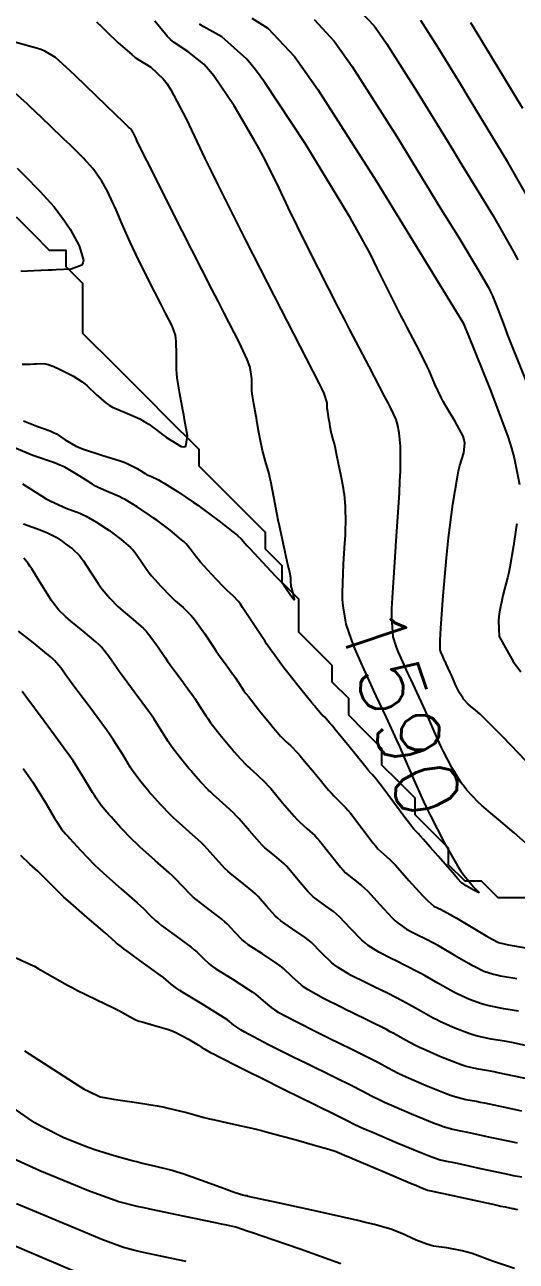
# Model space of a CAD drawing. Header units: metres. Extents: x 837117 to 838477, y 1189012 to 1191015.
# Drawn here: x 837533.6 to 837563.2, y 1189123.6 to 1189198 of the extents above; entities that cross this region are included whole.
import ezdxf

# ---------------------------------------------------------------- set-up
doc = ezdxf.new("R2010")
doc.units = ezdxf.units.M
doc.header["$LTSCALE"] = 0.3
doc.layers.add('COTAS 10', color=1, linetype='Continuous')
doc.layers.add('COTAS INT', color=252, linetype='Continuous')
doc.layers.add('DRENAJE', color=5, linetype='Continuous', lineweight=25)
doc.styles.get("Standard").update_dxf_attribs({"font": 'simplex.shx'})

msp = doc.modelspace()

# ---------------------------------------------------------------- linework, layer by layer
at = {"layer": 'COTAS 10'}
for points, elevation in [([(837553.785, 1189198.839), (837554.627, 1189197.94), (837554.974, 1189197.463), (837555.372, 1189196.887), (837557.223, 1189193.981), (837559.245, 1189190.674), (837559.751, 1189189.845), (837560.234, 1189189.053), (837561.781, 1189186.505), (837562.993, 1189184.379), (837563.264, 1189183.853)], 1600), ([(837537.914, 1189198.183), (837538.24, 1189197.882), (837538.374, 1189197.756), (837538.527, 1189197.611), (837539.234, 1189196.931), (837540.039, 1189196.216), (837540.252, 1189196.049), (837540.462, 1189195.896), (837541.188, 1189195.452), (837541.939, 1189194.759), (837542.165, 1189194.448), (837542.399, 1189194.086), (837543.309, 1189192.35), (837544.446, 1189189.963), (837544.823, 1189189.191), (837545.228, 1189188.37), (837546.913, 1189185.002), (837548.602, 1189181.676), (837549.009, 1189180.882), (837549.389, 1189180.142), (837550.543, 1189177.926), (837551.329, 1189176.383), (837551.478, 1189176.068), (837551.597, 1189175.801), (837551.779, 1189175.24), (837551.78, 1189174.988), (837551.785, 1189174.916), (837551.792, 1189174.843), (837551.834, 1189174.571), (837551.889, 1189174.285), (837551.903, 1189174.204), (837551.918, 1189174.121), (837551.969, 1189173.815), (837552.027, 1189173.506), (837552.046, 1189173.421), (837552.066, 1189173.337), (837552.15, 1189173.038), (837552.239, 1189172.715), (837552.263, 1189172.615), (837552.286, 1189172.511), (837552.367, 1189172.098), (837552.456, 1189171.624), (837552.485, 1189171.482), (837552.516, 1189171.334), (837552.642, 1189170.758), (837552.763, 1189170.12), (837552.791, 1189169.932), (837552.816, 1189169.74), (837552.887, 1189169.008), (837552.902, 1189168.015), (837552.892, 1189167.658), (837552.876, 1189167.265), (837552.847, 1189166.807), (837552.766, 1189165.551), (837552.699, 1189163.811), (837552.71, 1189163.402), (837552.734, 1189163.024), (837552.923, 1189161.924), (837553.239, 1189160.994), (837553.342, 1189160.723), (837553.452, 1189160.447), (837553.902, 1189159.405), (837554.424, 1189158.274), (837554.578, 1189157.943), (837554.736, 1189157.603), (837555.342, 1189156.309), (837555.971, 1189154.941), (837556.144, 1189154.555), (837556.316, 1189154.166), (837556.93, 1189152.733), (837557.595, 1189151.241), (837557.798, 1189150.815), (837558.009, 1189150.384), (837558.84, 1189148.777), (837559.65, 1189147.366), (837559.848, 1189147.058), (837560.035, 1189146.786), (837560.612, 1189146.1), (837560.914, 1189145.798), (837560.927, 1189145.767), (837560.909, 1189145.759), (837560.591, 1189145.921), (837560.171, 1189146.173), (837560.091, 1189146.222), (837560.025, 1189146.261), (837559.914, 1189146.327), (837559.903, 1189146.332), (837559.9, 1189146.334), (837559.898, 1189146.335), (837559.887, 1189146.34), (837559.665, 1189146.59), (837559.528, 1189146.746), (837559.359, 1189146.939), (837558.479, 1189147.948), (837557.998, 1189148.497), (837557.591, 1189148.961), (837557.417, 1189149.157), (837557.275, 1189149.316), (837557.024, 1189149.584), (837556.808, 1189149.848), (837556.688, 1189150.005), (837556.542, 1189150.198), (837555.797, 1189151.198), (837555.048, 1189152.203), (837554.898, 1189152.399), (837554.774, 1189152.56), (837554.535, 1189152.845), (837554.455, 1189152.936), (837554.272, 1189153.139), (837554.133, 1189153.306), (837553.965, 1189153.51), (837553.12, 1189154.552), (837552.267, 1189155.603), (837552.094, 1189155.813), (837551.949, 1189155.986), (837551.652, 1189156.318), (837551.543, 1189156.415), (837551.516, 1189156.441), (837551.489, 1189156.466), (837551.403, 1189156.555), (837551.158, 1189156.85), (837551.031, 1189157.005), (837550.879, 1189157.192), (837550.114, 1189158.136), (837549.349, 1189159.091), (837549.197, 1189159.285), (837549.069, 1189159.448), (837548.823, 1189159.786), (837548.719, 1189159.951), (837548.681, 1189160.006), (837548.64, 1189160.065), (837548.459, 1189160.31), (837548.159, 1189160.739), (837548.042, 1189160.913), (837547.91, 1189161.112), (837547.314, 1189162.03), (837546.713, 1189162.929), (837546.579, 1189163.116), (837546.459, 1189163.276), (837546.141, 1189163.628), (837545.804, 1189163.935), (837545.672, 1189164.065), (837545.524, 1189164.216), (837544.849, 1189164.925), (837544.183, 1189165.659), (837544.04, 1189165.825), (837543.916, 1189165.975), (837543.619, 1189166.384), (837543.316, 1189166.751), (837543.188, 1189166.876), (837543.042, 1189167.009), (837542.353, 1189167.574), (837541.552, 1189168.174), (837541.335, 1189168.33), (837541.12, 1189168.481), (837540.359, 1189168.992), (837539.646, 1189169.418), (837539.46, 1189169.517), (837539.28, 1189169.607), (837538.671, 1189169.861), (837538.054, 1189170.131), (837537.869, 1189170.231), (837537.676, 1189170.342), (837536.927, 1189170.834), (837536.01, 1189171.365), (837535.713, 1189171.501), (837535.395, 1189171.632), (837534.091, 1189172.067), (837532.846, 1189172.595)], 1590), ([(837564.022, 1189134.508), (837563.057, 1189134.705), (837562.091, 1189134.909), (837561.852, 1189134.956), (837561.625, 1189135), (837560.905, 1189135.123), (837560.165, 1189135.297), (837559.925, 1189135.372), (837559.67, 1189135.459), (837558.621, 1189135.868), (837557.592, 1189136.322), (837557.349, 1189136.436), (837557.125, 1189136.546), (837556.469, 1189136.9), (837555.819, 1189137.266), (837555.599, 1189137.383), (837555.361, 1189137.507), (837554.356, 1189138.01), (837553.25, 1189138.554), (837552.949, 1189138.703), (837552.649, 1189138.851), (837551.587, 1189139.383), (837550.66, 1189139.904), (837550.446, 1189140.045), (837550.251, 1189140.186), (837549.701, 1189140.685), (837549.166, 1189141.195), (837548.979, 1189141.343), (837548.776, 1189141.494), (837547.907, 1189142.062), (837547.057, 1189142.62), (837546.867, 1189142.765), (837546.696, 1189142.905), (837546.243, 1189143.374), (837545.807, 1189143.853), (837545.647, 1189143.999), (837545.471, 1189144.151), (837544.693, 1189144.749), (837543.912, 1189145.343), (837543.734, 1189145.492), (837543.573, 1189145.635), (837543.127, 1189146.097), (837542.664, 1189146.599), (837542.492, 1189146.766), (837542.3, 1189146.946), (837541.45, 1189147.7), (837540.538, 1189148.511), (837540.308, 1189148.728), (837540.087, 1189148.94), (837539.37, 1189149.679), (837538.794, 1189150.317), (837538.662, 1189150.466), (837538.541, 1189150.603), (837538.207, 1189150.999), (837537.896, 1189151.436), (837537.791, 1189151.599), (837537.678, 1189151.781), (837537.201, 1189152.588), (837536.508, 1189153.686), (837536.258, 1189154.051), (837535.983, 1189154.442), (837534.782, 1189156.075), (837533.663, 1189157.559), (837533.44, 1189157.857)], 1600), ([(837563.074, 1189123.124), (837561.753, 1189123.569), (837560.528, 1189124.024), (837560.222, 1189124.117), (837559.93, 1189124.196), (837558.992, 1189124.362), (837558.195, 1189124.479), (837557.991, 1189124.527), (837557.795, 1189124.582), (837557.149, 1189124.836), (837556.561, 1189125.116), (837556.401, 1189125.187), (837556.243, 1189125.255), (837555.684, 1189125.476), (837554.641, 1189125.77), (837554.178, 1189125.883), (837553.639, 1189126.011), (837551.062, 1189126.589), (837548.579, 1189127.131), (837548.1, 1189127.236), (837547.711, 1189127.321), (837547.057, 1189127.467), (837546.967, 1189127.49), (837546.932, 1189127.498), (837546.894, 1189127.506), (837546.724, 1189127.542), (837546.267, 1189127.686), (837546.047, 1189127.763), (837545.787, 1189127.856), (837544.515, 1189128.325), (837543.118, 1189128.82), (837542.781, 1189128.928), (837542.465, 1189129.025), (837541.5, 1189129.272), (837540.611, 1189129.471), (837540.343, 1189129.538), (837540.065, 1189129.609), (837538.981, 1189129.908), (837537.814, 1189130.277), (837537.483, 1189130.393), (837537.15, 1189130.515), (837535.919, 1189131.005), (837534.604, 1189131.666), (837534.218, 1189131.896), (837533.821, 1189132.147), (837532.306, 1189133.222)], 1610)]:
    msp.add_lwpolyline(points, dxfattribs=dict(at, elevation=elevation))
at = {"layer": 'COTAS INT'}
for points, elevation in [([(837564.101, 1189148.443), (837563.059, 1189149.357), (837562.123, 1189150.137), (837561.884, 1189150.341), (837561.653, 1189150.539), (837561.094, 1189151.031), (837560.888, 1189151.212), (837560.214, 1189151.919), (837560.04, 1189152.138), (837559.871, 1189152.368), (837559.306, 1189153.284), (837558.809, 1189154.246), (837558.682, 1189154.504), (837558.561, 1189154.759), (837558.163, 1189155.651), (837557.795, 1189156.509), (837557.692, 1189156.742), (837557.589, 1189156.973), (837557.213, 1189157.791), (837556.85, 1189158.566), (837556.755, 1189158.769), (837556.663, 1189158.967), (837556.351, 1189159.644), (837556.081, 1189160.268), (837556.016, 1189160.433), (837555.954, 1189160.595), (837555.765, 1189161.151), (837555.691, 1189162.317), (837555.701, 1189162.863), (837555.726, 1189163.505), (837555.924, 1189166.585), (837555.926, 1189166.631), (837556.145, 1189169.836), (837556.181, 1189170.528), (837556.206, 1189171.136), (837556.208, 1189172.629), (837556.128, 1189173.449), (837556.102, 1189173.633), (837556.074, 1189173.799), (837555.957, 1189174.242), (837555.629, 1189174.926), (837555.468, 1189175.243), (837555.276, 1189175.616), (837554.33, 1189177.426), (837553.165, 1189179.653), (837552.836, 1189180.289), (837552.504, 1189180.934), (837551.283, 1189183.332), (837550.145, 1189185.607), (837549.867, 1189186.173), (837549.604, 1189186.713), (837548.786, 1189188.433), (837547.955, 1189190.092), (837547.683, 1189190.592), (837547.394, 1189191.111), (837546.2, 1189193.134), (837544.977, 1189194.937), (837544.669, 1189195.317), (837544.375, 1189195.646), (837543.425, 1189196.404), (837542.596, 1189196.938), (837542.377, 1189197.127), (837542.164, 1189197.333), (837541.437, 1189198.222)], 1592), ([(837547.258, 1189198.4), (837548.235, 1189197.801), (837549.829, 1189196.101), (837550.487, 1189195.198), (837551.24, 1189194.107), (837554.743, 1189188.607), (837560.004, 1189180.016), (837560.007, 1189180.011), (837560.008, 1189180.01), (837560.009, 1189180.008), (837560.01, 1189180.004), (837560.262, 1189179.381), (837561.646, 1189175.95), (837562.688, 1189173.158), (837562.893, 1189172.518), (837563.061, 1189171.937), (837563.365, 1189170.324)], 1596), ([(837551.01, 1189198.32), (837552.228, 1189197.02), (837552.731, 1189196.33), (837553.306, 1189195.497), (837555.983, 1189191.294), (837558.65, 1189186.937), (837559.219, 1189186.006), (837559.715, 1189185.195), (837560.893, 1189183.26), (837561.5, 1189182.195), (837561.636, 1189181.931), (837561.758, 1189181.681), (837562.079, 1189180.893), (837562.485, 1189179.783), (837562.66, 1189179.33), (837562.862, 1189178.815), (837563.814, 1189176.428)], 1598), ([(837564.486, 1189186.563), (837562.67, 1189189.749), (837560.753, 1189192.911), (837560.283, 1189193.683), (837559.84, 1189194.411), (837558.463, 1189196.668), (837557.438, 1189198.277)], 1602), ([(837560.435, 1189198.148), (837560.815, 1189197.522), (837561.272, 1189196.769), (837563.558, 1189192.993)], 1604), ([(837565.536, 1189151.826), (837562.881, 1189154.607), (837562.346, 1189155.161), (837561.899, 1189155.62), (837561.006, 1189156.5), (837560.698, 1189156.756), (837560.62, 1189156.823), (837560.544, 1189156.889), (837560.292, 1189157.11), (837560.07, 1189157.342), (837560.013, 1189157.415), (837559.958, 1189157.49), (837559.772, 1189157.791), (837559.608, 1189158.108), (837559.567, 1189158.193), (837559.527, 1189158.276), (837559.396, 1189158.57), (837559.275, 1189158.852), (837559.241, 1189158.929), (837559.207, 1189159.005), (837559.083, 1189159.274), (837558.964, 1189159.528), (837558.933, 1189159.595), (837558.903, 1189159.66), (837558.8, 1189159.883), (837558.711, 1189160.088), (837558.69, 1189160.142), (837558.67, 1189160.196), (837558.607, 1189160.379), (837558.6, 1189160.985), (837558.614, 1189161.305), (837558.636, 1189161.69), (837558.772, 1189163.633), (837558.974, 1189165.921), (837559.037, 1189166.525), (837559.102, 1189167.116), (837559.365, 1189169.141), (837559.638, 1189170.797), (837559.71, 1189171.154), (837559.781, 1189171.468), (837560.027, 1189172.237), (837560.09, 1189172.822), (837560.047, 1189173.02), (837559.976, 1189173.233), (837559.5, 1189174.131), (837558.919, 1189175.082), (837558.782, 1189175.328), (837558.656, 1189175.567), (837558.286, 1189176.37), (837557.932, 1189177.189), (837557.815, 1189177.438), (837557.691, 1189177.697), (837557.172, 1189178.716), (837556.591, 1189179.827), (837556.427, 1189180.144), (837556.262, 1189180.466), (837555.652, 1189181.662), (837555.085, 1189182.796), (837554.946, 1189183.079), (837554.815, 1189183.348), (837554.407, 1189184.206), (837553.588, 1189185.694), (837553.197, 1189186.36), (837552.736, 1189187.136), (837550.479, 1189190.858), (837548.055, 1189194.545), (837547.488, 1189195.3), (837546.966, 1189195.938), (837545.46, 1189197.283), (837544.374, 1189197.886), (837544.117, 1189198.057)], 1594), ([(837533.528, 1189174.172), (837534.328, 1189173.853), (837535.136, 1189173.558), (837535.329, 1189173.47), (837535.508, 1189173.379), (837536.045, 1189173.03), (837536.655, 1189172.664), (837536.882, 1189172.563), (837537.133, 1189172.463), (837538.248, 1189172.102), (837539.351, 1189171.758), (837539.595, 1189171.668), (837539.812, 1189171.581), (837540.377, 1189171.287), (837540.746, 1189171.045), (837540.841, 1189170.99), (837540.933, 1189170.941), (837541.238, 1189170.807), (837541.649, 1189170.61), (837541.808, 1189170.521), (837541.987, 1189170.416), (837542.795, 1189169.912), (837543.747, 1189169.273), (837544.017, 1189169.083), (837544.288, 1189168.888), (837545.29, 1189168.137), (837546.118, 1189167.49), (837546.279, 1189167.36), (837546.412, 1189167.252), (837546.646, 1189167.038), (837546.867, 1189166.779), (837546.991, 1189166.642), (837547.142, 1189166.478), (837547.913, 1189165.647), (837548.679, 1189164.83), (837548.827, 1189164.672), (837548.946, 1189164.545), (837549.145, 1189164.337), (837549.219, 1189164.231), (837549.26, 1189164.169), (837549.31, 1189164.093), (837549.565, 1189163.698), (837549.789, 1189163.4), (837549.819, 1189163.384), (837549.836, 1189163.397), (837549.78, 1189163.687), (837549.665, 1189164.098), (837549.644, 1189164.188), (837549.627, 1189164.268), (837549.607, 1189164.471), (837549.615, 1189164.591), (837549.616, 1189164.618), (837549.616, 1189164.643), (837549.615, 1189164.712), (837549.551, 1189165.025), (837549.512, 1189165.203), (837549.464, 1189165.421), (837549.213, 1189166.541), (837548.929, 1189167.845), (837548.859, 1189168.18), (837548.794, 1189168.503), (837548.591, 1189169.577), (837548.408, 1189170.511), (837548.355, 1189170.747), (837548.301, 1189170.973), (837548.099, 1189171.707), (837547.91, 1189172.385), (837547.864, 1189172.575), (837547.821, 1189172.766), (837547.689, 1189173.467), (837547.573, 1189174.161), (837547.54, 1189174.347), (837547.507, 1189174.532), (837547.383, 1189175.179), (837547.287, 1189175.797), (837547.271, 1189175.962), (837547.26, 1189176.125), (837547.258, 1189176.696), (837547.16, 1189177.371), (837547.088, 1189177.601), (837546.997, 1189177.85), (837546.505, 1189178.902), (837545.603, 1189180.644), (837545.254, 1189181.328), (837544.861, 1189182.099), (837543.08, 1189185.61), (837541.408, 1189188.926), (837541.082, 1189189.573), (837540.817, 1189190.103), (837540.356, 1189191.04), (837540.288, 1189191.202), (837540.269, 1189191.243), (837540.251, 1189191.282), (837540.188, 1189191.413), (837540.126, 1189191.525), (837540.109, 1189191.553), (837540.091, 1189191.58), (837540.024, 1189191.668), (837539.957, 1189191.744), (837539.939, 1189191.764), (837539.92, 1189191.783), (837539.856, 1189191.849), (837539.517, 1189192.177), (837539.093, 1189192.587), (837537.9, 1189193.739), (837536.633, 1189194.955), (837536.353, 1189195.22), (837536.104, 1189195.455), (837535.46, 1189196.045), (837534.822, 1189196.419), (837534.578, 1189196.517), (837534.303, 1189196.612), (837533.064, 1189196.938)], 1588), ([(837533.449, 1189177.57), (837533.632, 1189177.572), (837533.685, 1189177.573), (837533.74, 1189177.574), (837533.948, 1189177.582), (837534.174, 1189177.592), (837534.24, 1189177.595), (837534.308, 1189177.599), (837534.566, 1189177.611), (837534.849, 1189177.593), (837534.933, 1189177.577), (837535.018, 1189177.556), (837535.345, 1189177.439), (837535.73, 1189177.261), (837535.852, 1189177.201), (837535.981, 1189177.137), (837536.502, 1189176.866), (837537.062, 1189176.51), (837537.215, 1189176.392), (837537.367, 1189176.266), (837537.908, 1189175.741), (837538.5, 1189175.225), (837538.683, 1189175.105), (837538.876, 1189174.994), (837539.642, 1189174.675), (837540.526, 1189174.288), (837540.792, 1189174.134), (837541.068, 1189173.96), (837542.142, 1189173.164), (837543.024, 1189172.613), (837543.178, 1189172.594), (837543.294, 1189172.633), (837543.388, 1189173.254), (837543.221, 1189174.25), (837543.172, 1189174.525), (837543.122, 1189174.8), (837542.932, 1189175.788), (837542.783, 1189176.75), (837542.758, 1189177.008), (837542.741, 1189177.263), (837542.738, 1189178.151), (837542.724, 1189178.942), (837542.699, 1189179.135), (837542.665, 1189179.316), (837542.467, 1189179.877), (837542.093, 1189180.601), (837541.947, 1189180.885), (837541.784, 1189181.205), (837541.045, 1189182.663), (837540.282, 1189184.205), (837540.104, 1189184.578), (837539.941, 1189184.928), (837539.47, 1189185.997), (837539.103, 1189186.861), (837539.005, 1189187.081), (837538.909, 1189187.292), (837538.573, 1189187.989), (837538.24, 1189188.589), (837538.146, 1189188.741), (837538.05, 1189188.885), (837537.694, 1189189.354), (837537.335, 1189189.762), (837537.237, 1189189.868), (837537.139, 1189189.972), (837536.793, 1189190.324), (837536.328, 1189190.775), (837536.155, 1189190.942), (837535.964, 1189191.127), (837535.117, 1189191.946), (837534.203, 1189192.817), (837533.97, 1189193.034), (837533.745, 1189193.242), (837533.006, 1189193.907)], 1586), ([(837533.138, 1189189.374), (837533.73, 1189188.798), (837534.359, 1189188.161), (837534.535, 1189187.972), (837534.713, 1189187.779), (837535.364, 1189187.04), (837535.998, 1189186.212), (837536.165, 1189185.963), (837536.328, 1189185.706), (837536.887, 1189184.706), (837537.136, 1189183.848), (837537.105, 1189183.681), (837537.029, 1189183.543), (837536.393, 1189183.299), (837535.491, 1189183.254), (837535.248, 1189183.242), (837535.008, 1189183.231), (837534.166, 1189183.193), (837533.374, 1189183.164)], 1584), ([(837533.477, 1189170.38), (837534.606, 1189169.639), (837534.896, 1189169.472), (837535.176, 1189169.322), (837536.105, 1189168.915), (837536.91, 1189168.603), (837537.112, 1189168.513), (837537.305, 1189168.421), (837537.924, 1189168.072), (837538.493, 1189167.69), (837538.654, 1189167.577), (837538.816, 1189167.46), (837539.415, 1189167.011), (837539.966, 1189166.529), (837540.098, 1189166.391), (837540.221, 1189166.251), (837540.592, 1189165.73), (837540.965, 1189165.171), (837541.09, 1189165.007), (837541.224, 1189164.84), (837541.784, 1189164.202), (837542.369, 1189163.602), (837542.518, 1189163.458), (837542.662, 1189163.324), (837543.136, 1189162.92), (837543.602, 1189162.471), (837543.74, 1189162.308), (837543.883, 1189162.129), (837544.431, 1189161.343), (837544.979, 1189160.511), (837545.122, 1189160.302), (837545.26, 1189160.103), (837545.724, 1189159.463), (837546.108, 1189158.94), (837546.196, 1189158.815), (837546.276, 1189158.698), (837546.499, 1189158.346), (837546.791, 1189157.915), (837546.916, 1189157.748), (837547.059, 1189157.56), (837547.733, 1189156.709), (837548.411, 1189155.875), (837548.557, 1189155.697), (837548.685, 1189155.543), (837548.997, 1189155.18), (837549.209, 1189154.961), (837549.274, 1189154.898), (837549.342, 1189154.834), (837549.612, 1189154.594), (837550.019, 1189154.178), (837550.173, 1189154.003), (837550.346, 1189153.802), (837551.122, 1189152.861), (837551.887, 1189151.935), (837552.053, 1189151.743), (837552.2, 1189151.58), (837552.566, 1189151.226), (837552.913, 1189150.878), (837553.048, 1189150.719), (837553.199, 1189150.533), (837553.887, 1189149.633), (837554.573, 1189148.74), (837554.724, 1189148.557), (837554.858, 1189148.403), (837555.201, 1189148.08), (837555.576, 1189147.752), (837555.73, 1189147.594), (837555.906, 1189147.408), (837556.723, 1189146.495), (837557.538, 1189145.588), (837557.712, 1189145.406), (837557.864, 1189145.253), (837558.227, 1189144.949), (837558.448, 1189144.838), (837558.51, 1189144.808), (837558.573, 1189144.776), (837558.803, 1189144.664), (837559.199, 1189144.446), (837559.367, 1189144.349), (837559.559, 1189144.237), (837560.464, 1189143.697), (837561.365, 1189143.163), (837561.556, 1189143.053), (837561.721, 1189142.959), (837562.105, 1189142.759), (837562.524, 1189142.648), (837562.712, 1189142.61), (837562.93, 1189142.57), (837563.974, 1189142.398)], 1592), ([(837533.538, 1189167.968), (837534.541, 1189167.6), (837534.764, 1189167.509), (837534.963, 1189167.423), (837535.488, 1189167.152), (837535.866, 1189166.899), (837535.972, 1189166.824), (837536.08, 1189166.746), (837536.477, 1189166.449), (837536.89, 1189166.049), (837537.007, 1189165.907), (837537.125, 1189165.751), (837537.565, 1189165.076), (837538.014, 1189164.367), (837538.14, 1189164.19), (837538.265, 1189164.021), (837538.72, 1189163.479), (837539.214, 1189162.988), (837539.364, 1189162.851), (837539.52, 1189162.713), (837540.132, 1189162.212), (837540.745, 1189161.666), (837540.901, 1189161.501), (837541.052, 1189161.329), (837541.548, 1189160.656), (837542.048, 1189159.909), (837542.201, 1189159.691), (837542.36, 1189159.467), (837542.988, 1189158.616), (837543.577, 1189157.816), (837543.712, 1189157.624), (837543.834, 1189157.445), (837544.174, 1189156.907), (837544.513, 1189156.381), (837544.635, 1189156.211), (837544.768, 1189156.029), (837545.351, 1189155.281), (837545.944, 1189154.557), (837546.083, 1189154.389), (837546.212, 1189154.237), (837546.59, 1189153.805), (837546.928, 1189153.456), (837547.032, 1189153.356), (837547.141, 1189153.254), (837547.572, 1189152.871), (837548.089, 1189152.37), (837548.253, 1189152.194), (837548.426, 1189152.002), (837549.123, 1189151.17), (837549.808, 1189150.36), (837549.974, 1189150.18), (837550.128, 1189150.021), (837550.598, 1189149.607), (837551.053, 1189149.197), (837551.198, 1189149.039), (837551.351, 1189148.863), (837551.976, 1189148.069), (837552.604, 1189147.281), (837552.759, 1189147.109), (837552.908, 1189146.957), (837553.377, 1189146.575), (837553.876, 1189146.187), (837554.042, 1189146.031), (837554.221, 1189145.855), (837554.968, 1189145.042), (837555.716, 1189144.238), (837555.895, 1189144.066), (837556.063, 1189143.916), (837556.567, 1189143.557), (837556.998, 1189143.342), (837557.12, 1189143.281), (837557.242, 1189143.221), (837557.691, 1189143), (837558.239, 1189142.711), (837558.425, 1189142.608), (837558.624, 1189142.494), (837559.465, 1189141.998), (837560.305, 1189141.508), (837560.504, 1189141.398), (837560.689, 1189141.3), (837561.234, 1189141.037), (837561.811, 1189140.851), (837562.015, 1189140.801), (837562.239, 1189140.752), (837563.207, 1189140.58)], 1594), ([(837563.217, 1189167.969), (837563.178, 1189167.744), (837563.006, 1189166.635), (837562.791, 1189165.36), (837562.725, 1189165.031), (837562.655, 1189164.712), (837562.379, 1189163.645), (837562.165, 1189162.659), (837562.135, 1189162.391), (837562.118, 1189162.126), (837562.16, 1189161.184), (837562.984, 1189159.676), (837563.46, 1189159.052)], 1596), ([(837563.315, 1189138.619), (837562.44, 1189138.761), (837561.548, 1189138.933), (837561.318, 1189138.991), (837561.097, 1189139.053), (837560.363, 1189139.314), (837559.656, 1189139.641), (837559.453, 1189139.744), (837559.245, 1189139.854), (837558.466, 1189140.299), (837557.689, 1189140.752), (837557.483, 1189140.866), (837557.28, 1189140.977), (837556.579, 1189141.337), (837555.911, 1189141.665), (837555.729, 1189141.755), (837554.907, 1189142.166), (837554.262, 1189142.578), (837554.079, 1189142.725), (837553.894, 1189142.887), (837553.212, 1189143.59), (837552.536, 1189144.301), (837552.355, 1189144.468), (837552.176, 1189144.623), (837551.554, 1189145.071), (837550.957, 1189145.512), (837550.795, 1189145.661), (837550.635, 1189145.822), (837550.065, 1189146.504), (837549.503, 1189147.193), (837549.348, 1189147.359), (837549.192, 1189147.515), (837548.63, 1189147.987), (837548.056, 1189148.461), (837547.894, 1189148.618), (837547.73, 1189148.785), (837547.124, 1189149.479), (837546.505, 1189150.201), (837546.333, 1189150.385), (837546.16, 1189150.562), (837545.531, 1189151.147), (837544.94, 1189151.673), (837544.791, 1189151.813), (837544.648, 1189151.951), (837544.183, 1189152.43), (837543.739, 1189152.93), (837543.609, 1189153.082), (837543.476, 1189153.239), (837542.97, 1189153.854), (837542.478, 1189154.498), (837542.353, 1189154.674), (837542.235, 1189154.848), (837541.85, 1189155.467), (837541.392, 1189156.192), (837541.227, 1189156.433), (837541.046, 1189156.691), (837540.253, 1189157.769), (837539.461, 1189158.831), (837539.281, 1189159.079), (837539.117, 1189159.308), (837538.665, 1189159.969), (837538.221, 1189160.528), (837538.063, 1189160.693), (837537.888, 1189160.861), (837537.128, 1189161.503), (837536.378, 1189162.103), (837536.21, 1189162.244), (837536.059, 1189162.374), (837535.655, 1189162.756), (837535.306, 1189163.202), (837535.189, 1189163.372), (837535.064, 1189163.563), (837534.538, 1189164.423), (837534.03, 1189165.251), (837533.916, 1189165.422), (837533.813, 1189165.568), (837533.54, 1189165.886)], 1596), ([(837563.73, 1189136.558), (837562.916, 1189136.726), (837562.692, 1189136.769), (837562.47, 1189136.809), (837561.673, 1189136.942), (837560.856, 1189137.115), (837560.622, 1189137.182), (837560.384, 1189137.256), (837559.492, 1189137.591), (837558.624, 1189137.981), (837558.401, 1189138.09), (837558.185, 1189138.2), (837557.468, 1189138.599), (837556.754, 1189139.009), (837556.541, 1189139.125), (837556.32, 1189139.242), (837555.467, 1189139.674), (837554.581, 1189140.109), (837554.339, 1189140.229), (837554.099, 1189140.348), (837553.247, 1189140.774), (837552.461, 1189141.241), (837552.263, 1189141.385), (837552.073, 1189141.537), (837551.457, 1189142.137), (837550.851, 1189142.748), (837550.667, 1189142.906), (837550.476, 1189143.058), (837549.73, 1189143.566), (837549.007, 1189144.066), (837548.831, 1189144.213), (837548.666, 1189144.364), (837548.154, 1189144.939), (837547.655, 1189145.523), (837547.498, 1189145.679), (837547.331, 1189145.833), (837546.661, 1189146.368), (837545.984, 1189146.902), (837545.814, 1189147.055), (837545.651, 1189147.21), (837545.125, 1189147.788), (837544.584, 1189148.4), (837544.412, 1189148.576), (837544.23, 1189148.754), (837543.491, 1189149.423), (837542.739, 1189150.092), (837542.549, 1189150.27), (837542.367, 1189150.446), (837541.777, 1189151.054), (837541.267, 1189151.624), (837541.136, 1189151.774), (837541.009, 1189151.921), (837540.588, 1189152.427), (837540.187, 1189152.967), (837540.072, 1189153.136), (837539.956, 1189153.314), (837539.526, 1189154.028), (837538.95, 1189154.939), (837538.743, 1189155.242), (837538.514, 1189155.567), (837537.517, 1189156.922), (837536.562, 1189158.195), (837536.361, 1189158.468), (837536.186, 1189158.707), (837535.783, 1189159.282), (837535.391, 1189159.728), (837535.224, 1189159.885), (837535.031, 1189160.056), (837534.124, 1189160.795), (837533.236, 1189161.492)], 1598), ([(837533.512, 1189153.239), (837533.814, 1189152.807), (837534.09, 1189152.401), (837534.877, 1189151.149), (837535.4, 1189150.247), (837535.51, 1189150.062), (837535.606, 1189149.905), (837535.825, 1189149.572), (837536.074, 1189149.286), (837536.188, 1189149.158), (837536.321, 1189149.011), (837536.963, 1189148.304), (837537.806, 1189147.435), (837538.066, 1189147.185), (837538.337, 1189146.93), (837539.41, 1189145.976), (837540.371, 1189145.138), (837540.571, 1189144.957), (837540.743, 1189144.798), (837541.128, 1189144.406), (837541.494, 1189144.06), (837541.654, 1189143.929), (837541.84, 1189143.783), (837542.724, 1189143.13), (837543.61, 1189142.47), (837543.797, 1189142.319), (837543.959, 1189142.183), (837544.332, 1189141.81), (837544.727, 1189141.446), (837544.903, 1189141.317), (837545.107, 1189141.175), (837546.083, 1189140.558), (837547.077, 1189139.929), (837547.292, 1189139.78), (837547.48, 1189139.642), (837547.946, 1189139.232), (837548.43, 1189138.836), (837548.63, 1189138.705), (837548.859, 1189138.567), (837549.927, 1189137.991), (837551.2, 1189137.355), (837551.558, 1189137.177), (837551.919, 1189136.998), (837553.244, 1189136.347), (837554.401, 1189135.772), (837554.657, 1189135.642), (837554.884, 1189135.524), (837555.471, 1189135.201), (837556.065, 1189134.891), (837556.297, 1189134.782), (837556.559, 1189134.663), (837557.749, 1189134.146), (837558.956, 1189133.661), (837559.229, 1189133.563), (837559.474, 1189133.479), (837560.138, 1189133.305), (837560.78, 1189133.19), (837561.012, 1189133.144), (837561.267, 1189133.092), (837562.384, 1189132.853), (837563.502, 1189132.618)], 1602), ([(837563.257, 1189130.674), (837562.983, 1189130.729), (837561.71, 1189131), (837560.442, 1189131.275), (837560.171, 1189131.332), (837559.935, 1189131.38), (837559.371, 1189131.486), (837558.783, 1189131.661), (837558.532, 1189131.753), (837558.243, 1189131.864), (837556.878, 1189132.423), (837555.527, 1189133.003), (837555.246, 1189133.128), (837555.005, 1189133.237), (837554.472, 1189133.501), (837553.949, 1189133.781), (837553.715, 1189133.9), (837553.442, 1189134.038), (837552.132, 1189134.684), (837550.588, 1189135.442), (837550.168, 1189135.65), (837549.75, 1189135.858), (837548.267, 1189136.6), (837547.058, 1189137.229), (837546.813, 1189137.365), (837546.608, 1189137.485), (837546.19, 1189137.779), (837545.795, 1189138.088), (837545.604, 1189138.217), (837545.377, 1189138.365), (837544.26, 1189139.053), (837543.157, 1189139.729), (837542.939, 1189139.869), (837542.758, 1189139.988), (837542.421, 1189140.245), (837542.111, 1189140.513), (837541.947, 1189140.639), (837541.75, 1189140.788), (837540.756, 1189141.51), (837539.768, 1189142.224), (837539.575, 1189142.366), (837539.416, 1189142.485), (837539.129, 1189142.716), (837538.823, 1189142.997), (837538.651, 1189143.148), (837538.441, 1189143.33), (837537.369, 1189144.253), (837536.221, 1189145.256), (837535.964, 1189145.49), (837535.732, 1189145.704), (837535.114, 1189146.319), (837534.657, 1189146.793), (837534.527, 1189146.918), (837534.396, 1189147.041), (837533.91, 1189147.462), (837533.377, 1189147.985)], 1604), ([(837533.097, 1189141.831), (837533.953, 1189141.438), (837534.187, 1189141.32), (837534.421, 1189141.196), (837535.258, 1189140.715), (837536.168, 1189140.192), (837536.448, 1189140.042), (837536.739, 1189139.89), (837537.893, 1189139.325), (837538.951, 1189138.816), (837539.182, 1189138.7), (837539.386, 1189138.594), (837539.899, 1189138.303), (837540.338, 1189138.085), (837540.495, 1189138.026), (837540.668, 1189137.968), (837541.421, 1189137.762), (837542.253, 1189137.512), (837542.475, 1189137.426), (837542.694, 1189137.333), (837543.454, 1189136.937), (837544.054, 1189136.574), (837544.171, 1189136.501), (837544.266, 1189136.441), (837544.435, 1189136.327), (837544.786, 1189136.134), (837544.997, 1189136.025), (837545.257, 1189135.892), (837546.607, 1189135.209), (837548.301, 1189134.361), (837548.777, 1189134.124), (837549.258, 1189133.886), (837551.02, 1189133.02), (837552.482, 1189132.303), (837552.773, 1189132.159), (837553.014, 1189132.039), (837553.474, 1189131.802), (837553.945, 1189131.583), (837554.194, 1189131.474), (837554.494, 1189131.344), (837556.007, 1189130.7), (837557.529, 1189130.067), (837557.836, 1189129.944), (837558.092, 1189129.843), (837558.604, 1189129.667), (837559.09, 1189129.57), (837559.331, 1189129.519), (837559.618, 1189129.458), (837561.037, 1189129.148), (837562.464, 1189128.84), (837562.755, 1189128.779), (837563.001, 1189128.729), (837563.516, 1189128.637)], 1606), ([(837533.58, 1189136.239), (837533.864, 1189136.054), (837535.328, 1189135.097), (837536.86, 1189134.126), (837537.187, 1189133.932), (837537.471, 1189133.772), (837538.147, 1189133.464), (837538.723, 1189133.353), (837538.945, 1189133.317), (837539.195, 1189133.278), (837540.321, 1189133.119), (837541.575, 1189132.918), (837541.906, 1189132.854), (837542.228, 1189132.786), (837543.331, 1189132.508), (837544.408, 1189132.219), (837544.714, 1189132.143), (837545.023, 1189132.069), (837546.168, 1189131.817), (837547.456, 1189131.526), (837547.855, 1189131.428), (837548.272, 1189131.321), (837549.934, 1189130.872), (837551.387, 1189130.46), (837551.673, 1189130.377), (837551.908, 1189130.307), (837552.34, 1189130.169), (837552.423, 1189130.128), (837552.439, 1189130.12), (837552.452, 1189130.114), (837552.475, 1189130.102), (837552.885, 1189129.929), (837553.142, 1189129.82), (837553.462, 1189129.685), (837555.136, 1189128.978), (837556.815, 1189128.27), (837557.139, 1189128.134), (837557.401, 1189128.025), (837557.836, 1189127.848), (837558.245, 1189127.76), (837558.491, 1189127.707), (837558.793, 1189127.641), (837560.364, 1189127.296), (837561.944, 1189126.95), (837562.253, 1189126.884), (837562.506, 1189126.83), (837562.952, 1189126.739), (837563.035, 1189126.729), (837563.057, 1189126.725), (837563.08, 1189126.721), (837563.162, 1189126.703), (837563.251, 1189126.67)], 1608), ([(837552.628, 1189123.414), (837550.176, 1189124.281), (837547.829, 1189125.09), (837547.369, 1189125.248), (837546.991, 1189125.378), (837546.313, 1189125.607), (837545.754, 1189125.731), (837545.451, 1189125.794), (837545.084, 1189125.871), (837543.227, 1189126.25), (837541.235, 1189126.668), (837540.784, 1189126.769), (837540.376, 1189126.862), (837539.265, 1189127.144), (837538.033, 1189127.575), (837537.549, 1189127.763), (837537.002, 1189127.98), (837534.511, 1189129.011), (837531.946, 1189130.175)], 1612), ([(837543.307, 1189123.543), (837541.978, 1189123.832), (837540.757, 1189124.089), (837540.48, 1189124.15), (837540.23, 1189124.208), (837539.549, 1189124.38), (837538.252, 1189124.874), (837537.614, 1189125.133), (837536.854, 1189125.445), (837533.102, 1189127.017)], 1614), ([(837536.707, 1189122.91), (837531.693, 1189125.023)], 1616)]:
    msp.add_lwpolyline(points, dxfattribs=dict(at, elevation=elevation))
at = {"layer": 'DRENAJE'}
msp.add_polyline3d([(837564.094, 1189145.441, 0), (837562.094, 1189145.441, 0), (837561.095, 1189146.44, 0), (837560.095, 1189146.44, 0), (837559.095, 1189147.44, 0), (837559.095, 1189148.44, 0), (837557.096, 1189150.439, 0), (837557.096, 1189151.439, 0), (837556.096, 1189152.438, 0), (837555.097, 1189153.438, 0), (837555.097, 1189154.438, 0), (837554.097, 1189155.437, 0), (837553.097, 1189156.437, 0), (837553.097, 1189157.437, 0), (837552.098, 1189158.436, 0), (837552.098, 1189159.436, 0), (837551.098, 1189160.436, 0), (837550.098, 1189161.435, 0), (837550.098, 1189163.435, 0), (837549.099, 1189164.434, 0), (837549.099, 1189165.434, 0), (837548.099, 1189166.434, 0), (837548.099, 1189167.433, 0), (837547.099, 1189168.433, 0), (837546.1, 1189169.433, 0), (837545.1, 1189170.432, 0), (837544.1, 1189171.432, 0), (837544.1, 1189172.432, 0), (837542.101, 1189174.431, 0), (837541.101, 1189175.431, 0), (837540.102, 1189176.43, 0), (837539.102, 1189177.43, 0), (837537.103, 1189179.429, 0), (837537.103, 1189182.428, 0), (837536.103, 1189183.428, 0), (837536.103, 1189184.427, 0), (837535.103, 1189184.427, 0), (837534.104, 1189185.427, 0), (837533.104, 1189186.427, 0)], dxfattribs=at)

# ---------------------------------------------------------------- texts
at = {"layer": 'COTAS 10', "insert": (837552.369, 1189162.217, 1590), "char_height": 3.8, "attachment_point": 7, "rotation": 288.3966}
msp.add_mtext('1590', dxfattribs=at)

doc.saveas('drawing.dxf')
